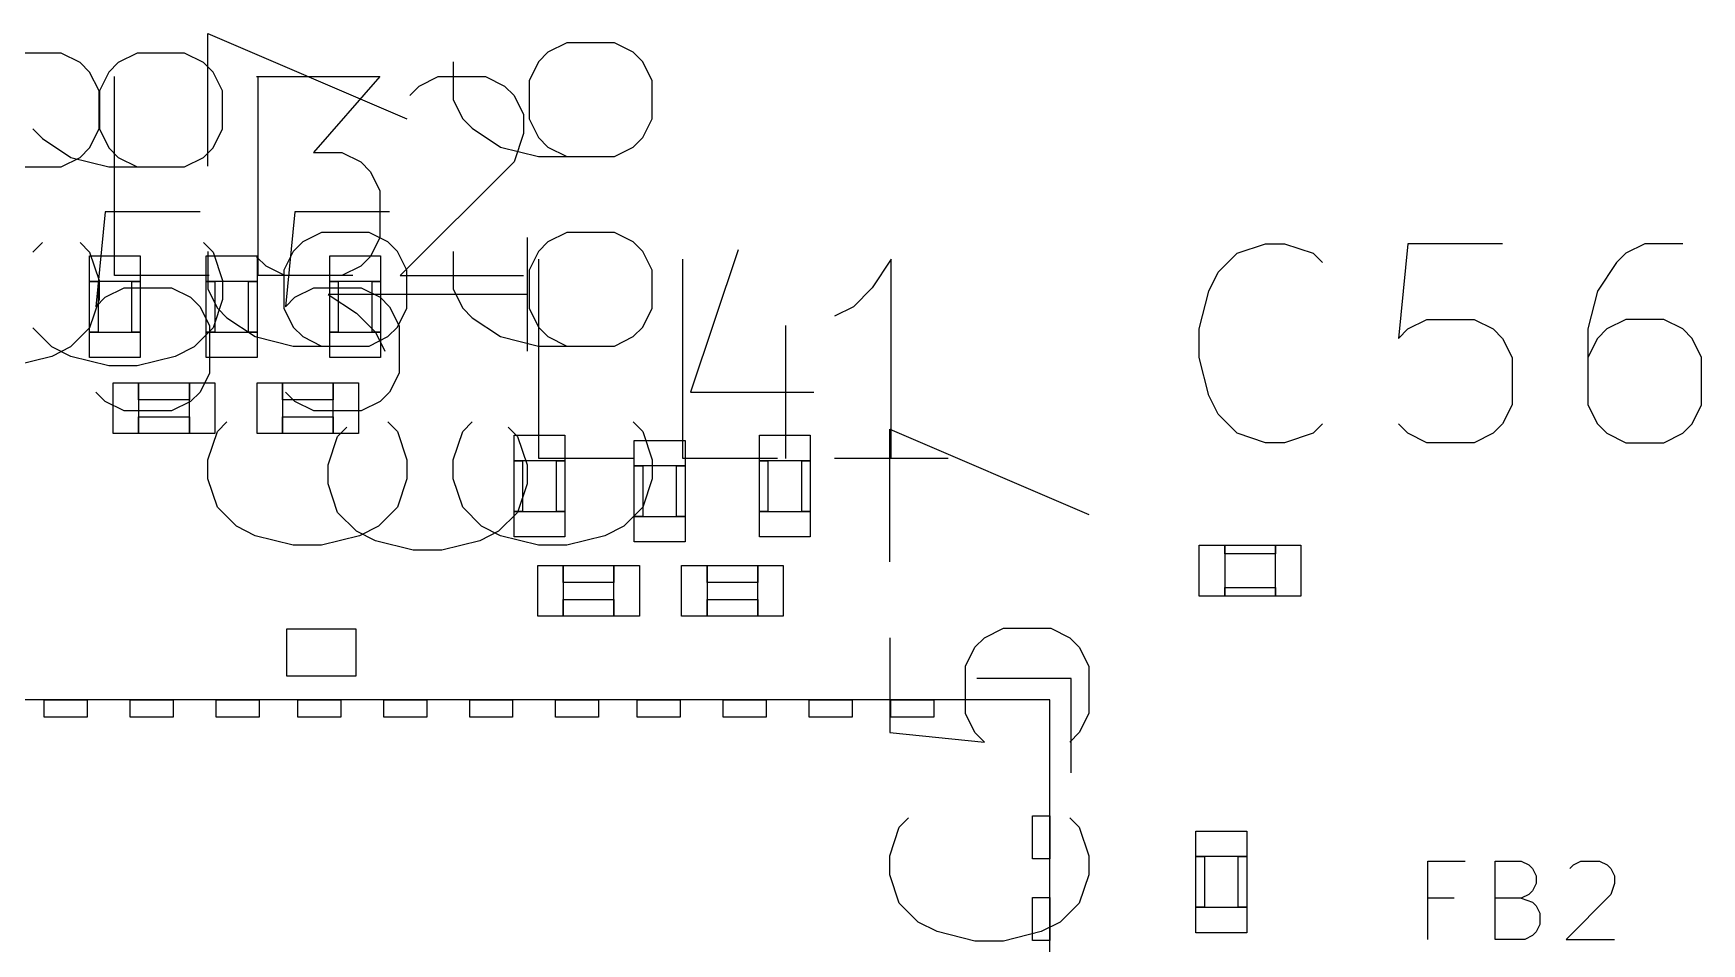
# Model space of a CAD drawing. Header units: millimetres. Extents: x 0 to 100, y 0 to 100.
# Drawn here: x 44.67 to 54.53, y 57.24 to 62.62 of the extents above; entities that cross this region are included whole.
import ezdxf

# ---------------------------------------------------------------- set-up
doc = ezdxf.new("R2010")
doc.units = ezdxf.units.MM
doc.layers.add('F.Fab', color=9, linetype='CONTINUOUS', true_color=0xafafaf)
doc.layers.add('F.Silkscreen', color=41, linetype='CONTINUOUS', true_color=0xf2eda1)

msp = doc.modelspace()

# ---------------------------------------------------------------- linework, layer by layer
at = {"layer": 'F.Fab', "linetype": 'CONTINUOUS'}
for p, q in [((45, 61.15), (45, 61.3)), ((45, 61.3), (45.3, 61.3)), ((45.3, 61.3), (45.3, 61.15)), ((45.69, 61.15), (45.69, 61.3)), ((45.69, 61.3), (45.99, 61.3)), ((45.99, 61.3), (45.99, 61.15)), ((46.42, 61.15), (46.42, 61.3)), ((46.42, 61.3), (46.72, 61.3)), ((46.72, 61.3), (46.72, 61.15)), ((45, 60.85), (45, 61.15)), ((45, 61.15), (45.05, 61.15)), ((45.3, 61.15), (45, 61.15)), ((45.05, 61.15), (45.05, 60.85)), ((45.25, 60.85), (45.25, 61.15)), ((45.25, 61.15), (45.3, 61.15)), ((45.3, 61.15), (45.3, 60.85)), ((45.69, 60.85), (45.69, 61.15)), ((45.69, 61.15), (45.74, 61.15)), ((45.99, 61.15), (45.69, 61.15)), ((45.74, 61.15), (45.74, 60.85)), ((45.94, 60.85), (45.94, 61.15)), ((45.94, 61.15), (45.99, 61.15)), ((45.99, 61.15), (45.99, 60.85)), ((46.42, 60.85), (46.42, 61.15)), ((46.42, 61.15), (46.47, 61.15)), ((46.72, 61.15), (46.42, 61.15)), ((46.47, 61.15), (46.47, 60.85)), ((46.67, 60.85), (46.67, 61.15)), ((46.67, 61.15), (46.72, 61.15)), ((46.72, 61.15), (46.72, 60.85)), ((45.05, 60.85), (45, 60.85)), ((45, 60.7), (45, 60.85)), ((45, 60.85), (45.3, 60.85)), ((45.3, 60.85), (45.25, 60.85)), ((45.3, 60.85), (45.3, 60.7)), ((45.74, 60.85), (45.69, 60.85)), ((45.69, 60.7), (45.69, 60.85)), ((45.69, 60.85), (45.99, 60.85)), ((45.99, 60.85), (45.94, 60.85)), ((45.99, 60.85), (45.99, 60.7)), ((46.47, 60.85), (46.42, 60.85)), ((46.42, 60.7), (46.42, 60.85)), ((46.42, 60.85), (46.72, 60.85)), ((46.72, 60.85), (46.67, 60.85)), ((46.72, 60.85), (46.72, 60.7)), ((45.3, 60.7), (45, 60.7)), ((45.99, 60.7), (45.69, 60.7)), ((46.72, 60.7), (46.42, 60.7)), ((45.14, 60.25), (45.14, 60.55)), ((45.14, 60.55), (45.29, 60.55)), ((45.29, 60.55), (45.29, 60.25)), ((45.29, 60.45), (45.29, 60.55)), ((45.29, 60.55), (45.59, 60.55)), ((45.59, 60.55), (45.59, 60.45)), ((45.59, 60.25), (45.59, 60.55)), ((45.59, 60.55), (45.74, 60.55)), ((45.74, 60.55), (45.74, 60.25)), ((45.99, 60.25), (45.99, 60.55)), ((45.99, 60.55), (46.14, 60.55)), ((46.14, 60.55), (46.14, 60.25)), ((46.14, 60.45), (46.14, 60.55)), ((46.14, 60.55), (46.44, 60.55)), ((46.44, 60.55), (46.44, 60.45)), ((46.44, 60.25), (46.44, 60.55)), ((46.44, 60.55), (46.59, 60.55)), ((46.59, 60.55), (46.59, 60.25)), ((45.59, 60.45), (45.29, 60.45)), ((46.44, 60.45), (46.14, 60.45)), ((45.29, 60.25), (45.29, 60.35)), ((45.29, 60.35), (45.59, 60.35)), ((45.59, 60.35), (45.59, 60.25)), ((46.14, 60.25), (46.14, 60.35)), ((46.14, 60.35), (46.44, 60.35)), ((46.44, 60.35), (46.44, 60.25)), ((45.29, 60.25), (45.14, 60.25)), ((45.59, 60.25), (45.29, 60.25)), ((45.74, 60.25), (45.59, 60.25)), ((46.14, 60.25), (45.99, 60.25)), ((46.44, 60.25), (46.14, 60.25)), ((46.59, 60.25), (46.44, 60.25)), ((47.51, 60.09), (47.51, 60.24)), ((47.51, 60.24), (47.81, 60.24)), ((47.81, 60.24), (47.81, 60.09)), ((48.22, 60.06), (48.22, 60.21)), ((48.22, 60.21), (48.52, 60.21)), ((48.52, 60.21), (48.52, 60.06)), ((48.96, 60.09), (48.96, 60.24)), ((48.96, 60.24), (49.26, 60.24)), ((49.26, 60.24), (49.26, 60.09)), ((47.51, 59.79), (47.51, 60.09)), ((47.51, 60.09), (47.56, 60.09)), ((47.81, 60.09), (47.51, 60.09)), ((47.56, 60.09), (47.56, 59.79)), ((47.76, 59.79), (47.76, 60.09)), ((47.76, 60.09), (47.81, 60.09)), ((47.81, 60.09), (47.81, 59.79)), ((48.22, 59.76), (48.22, 60.06)), ((48.22, 60.06), (48.27, 60.06)), ((48.52, 60.06), (48.22, 60.06)), ((48.27, 60.06), (48.27, 59.76)), ((48.47, 59.76), (48.47, 60.06)), ((48.47, 60.06), (48.52, 60.06)), ((48.52, 60.06), (48.52, 59.76)), ((48.96, 59.79), (48.96, 60.09)), ((48.96, 60.09), (49.01, 60.09)), ((49.26, 60.09), (48.96, 60.09)), ((49.01, 60.09), (49.01, 59.79)), ((49.21, 59.79), (49.21, 60.09)), ((49.21, 60.09), (49.26, 60.09)), ((49.26, 60.09), (49.26, 59.79)), ((47.56, 59.79), (47.51, 59.79)), ((47.51, 59.64), (47.51, 59.79)), ((47.51, 59.79), (47.81, 59.79)), ((47.81, 59.79), (47.76, 59.79)), ((47.81, 59.79), (47.81, 59.64)), ((49.01, 59.79), (48.96, 59.79)), ((48.96, 59.64), (48.96, 59.79)), ((48.96, 59.79), (49.26, 59.79)), ((49.26, 59.79), (49.21, 59.79)), ((49.26, 59.79), (49.26, 59.64)), ((48.27, 59.76), (48.22, 59.76)), ((48.22, 59.61), (48.22, 59.76)), ((48.22, 59.76), (48.52, 59.76)), ((48.52, 59.76), (48.47, 59.76)), ((48.52, 59.76), (48.52, 59.61)), ((47.81, 59.64), (47.51, 59.64)), ((48.52, 59.61), (48.22, 59.61)), ((49.26, 59.64), (48.96, 59.64)), ((51.56, 59.29), (51.56, 59.59)), ((51.56, 59.59), (51.71, 59.59)), ((51.71, 59.59), (51.71, 59.29)), ((51.71, 59.54), (51.71, 59.59)), ((51.71, 59.59), (52.01, 59.59)), ((52.01, 59.59), (52.01, 59.54)), ((52.01, 59.29), (52.01, 59.59)), ((52.01, 59.59), (52.16, 59.59)), ((52.16, 59.59), (52.16, 59.29)), ((47.65, 59.17), (47.65, 59.47)), ((47.65, 59.47), (47.8, 59.47)), ((47.8, 59.47), (47.8, 59.17)), ((47.8, 59.37), (47.8, 59.47)), ((47.8, 59.47), (48.1, 59.47)), ((48.1, 59.47), (48.1, 59.37)), ((48.1, 59.17), (48.1, 59.47)), ((48.1, 59.47), (48.25, 59.47)), ((48.25, 59.47), (48.25, 59.17)), ((48.5, 59.17), (48.5, 59.47)), ((48.5, 59.47), (48.65, 59.47)), ((48.65, 59.47), (48.65, 59.17)), ((48.65, 59.37), (48.65, 59.47)), ((48.65, 59.47), (48.95, 59.47)), ((48.95, 59.47), (48.95, 59.37)), ((48.95, 59.17), (48.95, 59.47)), ((48.95, 59.47), (49.1, 59.47)), ((49.1, 59.47), (49.1, 59.17)), ((52.01, 59.54), (51.71, 59.54)), ((48.1, 59.37), (47.8, 59.37)), ((48.95, 59.37), (48.65, 59.37)), ((47.8, 59.17), (47.8, 59.27)), ((47.8, 59.27), (48.1, 59.27)), ((48.1, 59.27), (48.1, 59.17)), ((48.65, 59.17), (48.65, 59.27)), ((48.65, 59.27), (48.95, 59.27)), ((48.95, 59.27), (48.95, 59.17)), ((51.71, 59.29), (51.56, 59.29)), ((51.71, 59.29), (51.71, 59.34)), ((51.71, 59.34), (52.01, 59.34)), ((52.01, 59.29), (51.71, 59.29)), ((52.01, 59.34), (52.01, 59.29)), ((52.16, 59.29), (52.01, 59.29)), ((47.8, 59.17), (47.65, 59.17)), ((48.1, 59.17), (47.8, 59.17)), ((48.25, 59.17), (48.1, 59.17)), ((48.65, 59.17), (48.5, 59.17)), ((48.95, 59.17), (48.65, 59.17)), ((49.1, 59.17), (48.95, 59.17)), ((50.676, 58.676), (43.564, 58.676)), ((44.7324, 58.676), (44.9864, 58.676)), ((44.7324, 58.5744), (44.7324, 58.676)), ((44.9864, 58.676), (44.9864, 58.5744)), ((45.2404, 58.676), (45.4944, 58.676)), ((45.2404, 58.5744), (45.2404, 58.676)), ((45.4944, 58.676), (45.4944, 58.5744)), ((45.7484, 58.676), (46.0024, 58.676)), ((45.7484, 58.5744), (45.7484, 58.676)), ((46.0024, 58.676), (46.0024, 58.5744)), ((46.231, 58.676), (46.485, 58.676)), ((46.231, 58.5744), (46.231, 58.676)), ((46.485, 58.676), (46.485, 58.5744)), ((46.739, 58.676), (46.993, 58.676)), ((46.739, 58.5744), (46.739, 58.676)), ((46.993, 58.676), (46.993, 58.5744)), ((47.247, 58.676), (47.501, 58.676)), ((47.247, 58.5744), (47.247, 58.676)), ((47.501, 58.676), (47.501, 58.5744)), ((47.755, 58.676), (48.009, 58.676)), ((47.755, 58.5744), (47.755, 58.676)), ((48.009, 58.676), (48.009, 58.5744)), ((48.2376, 58.676), (48.4916, 58.676)), ((48.2376, 58.5744), (48.2376, 58.676)), ((48.4916, 58.676), (48.4916, 58.5744)), ((48.7456, 58.676), (48.9996, 58.676)), ((48.7456, 58.5744), (48.7456, 58.676)), ((48.9996, 58.676), (48.9996, 58.5744)), ((49.2536, 58.676), (49.5076, 58.676)), ((49.2536, 58.5744), (49.2536, 58.676)), ((49.5076, 58.676), (49.5076, 58.5744)), ((49.7362, 58.676), (49.9902, 58.676)), ((49.7362, 58.5744), (49.7362, 58.676)), ((49.9902, 58.676), (49.9902, 58.5744)), ((50.676, 51.564), (50.676, 58.676)), ((44.9864, 58.5744), (44.7324, 58.5744)), ((45.4944, 58.5744), (45.2404, 58.5744)), ((46.0024, 58.5744), (45.7484, 58.5744)), ((46.485, 58.5744), (46.231, 58.5744)), ((46.993, 58.5744), (46.739, 58.5744)), ((47.501, 58.5744), (47.247, 58.5744)), ((48.009, 58.5744), (47.755, 58.5744)), ((48.4916, 58.5744), (48.2376, 58.5744)), ((48.9996, 58.5744), (48.7456, 58.5744)), ((49.5076, 58.5744), (49.2536, 58.5744)), ((49.9902, 58.5744), (49.7362, 58.5744)), ((50.5744, 57.9902), (50.676, 57.9902)), ((50.5744, 57.7362), (50.5744, 57.9902)), ((50.676, 57.9902), (50.676, 57.7362)), ((51.54, 57.75), (51.54, 57.9)), ((51.54, 57.9), (51.84, 57.9)), ((51.84, 57.9), (51.84, 57.75)), ((50.676, 57.7362), (50.5744, 57.7362)), ((51.54, 57.45), (51.54, 57.75)), ((51.54, 57.75), (51.59, 57.75)), ((51.84, 57.75), (51.54, 57.75)), ((51.59, 57.75), (51.59, 57.45)), ((51.79, 57.45), (51.79, 57.75)), ((51.79, 57.75), (51.84, 57.75)), ((51.84, 57.75), (51.84, 57.45)), ((50.5744, 57.5076), (50.676, 57.5076)), ((50.5744, 57.2536), (50.5744, 57.5076)), ((50.676, 57.5076), (50.676, 57.2536)), ((51.59, 57.45), (51.54, 57.45)), ((51.54, 57.3), (51.54, 57.45)), ((51.54, 57.45), (51.84, 57.45)), ((51.84, 57.45), (51.79, 57.45)), ((51.84, 57.45), (51.84, 57.3)), ((51.84, 57.3), (51.54, 57.3)), ((50.676, 57.2536), (50.5744, 57.2536))]:
    msp.add_line(p, q, dxfattribs=at)
at = {"layer": 'F.Silkscreen', "linetype": 'CONTINUOUS'}
for p, q in [((45.699627, 61.8316), (45.699627, 62.615952)), ((45.699627, 62.615952), (46.876155, 62.111726)), ((47.821928, 62.559927), (47.709878, 62.503902)), ((48.102054, 62.559927), (47.821928, 62.559927)), ((48.214104, 62.503902), (48.102054, 62.559927)), ((44.832054, 62.499424), (44.551928, 62.499424)), ((44.944104, 62.443399), (44.832054, 62.499424)), ((45.00013, 62.387374), (44.944104, 62.443399)), ((45.169878, 62.443399), (45.113853, 62.387374)), ((45.281928, 62.499424), (45.169878, 62.443399)), ((45.562054, 62.499424), (45.281928, 62.499424)), ((45.674104, 62.443399), (45.562054, 62.499424)), ((45.73013, 62.387374), (45.674104, 62.443399)), ((47.149627, 62.447877), (47.149627, 62.223776)), ((47.653853, 62.447877), (47.597828, 62.335826)), ((47.709878, 62.503902), (47.653853, 62.447877)), ((48.27013, 62.447877), (48.214104, 62.503902)), ((48.326155, 62.335826), (48.27013, 62.447877)), ((45.056155, 62.275323), (45.00013, 62.387374)), ((45.113853, 62.387374), (45.057828, 62.275323)), ((45.146619, 61.183844), (45.146619, 62.360372)), ((45.786155, 62.275323), (45.73013, 62.387374)), ((45.986996, 62.360372), (46.715323, 62.360372)), ((45.996619, 61.183844), (45.996619, 62.360372)), ((46.715323, 62.360372), (46.323147, 61.912171)), ((46.949046, 62.304347), (47.061097, 62.360372)), ((47.061097, 62.360372), (47.341222, 62.360372)), ((47.341222, 62.360372), (47.453273, 62.304347)), ((47.597828, 62.335826), (47.597828, 62.111726)), ((48.326155, 62.111726), (48.326155, 62.335826)), ((45.056155, 62.051223), (45.056155, 62.275323)), ((45.057828, 62.275323), (45.057828, 62.051223)), ((45.786155, 62.051223), (45.786155, 62.275323)), ((46.893021, 62.248322), (46.949046, 62.304347)), ((47.453273, 62.304347), (47.509298, 62.248322)), ((47.509298, 62.248322), (47.565323, 62.136272)), ((47.149627, 62.223776), (47.205652, 62.111726)), ((47.565323, 62.136272), (47.565323, 62.024222)), ((44.665652, 62.051223), (44.721677, 61.995198)), ((45.00013, 61.939172), (45.056155, 62.051223)), ((45.057828, 62.051223), (45.113853, 61.939172)), ((45.73013, 61.939172), (45.786155, 62.051223)), ((47.205652, 62.111726), (47.261677, 62.055701)), ((47.261677, 62.055701), (47.429752, 61.94365)), ((47.597828, 62.111726), (47.653853, 61.999675)), ((48.27013, 61.999675), (48.326155, 62.111726)), ((44.721677, 61.995198), (44.889752, 61.883147)), ((44.944104, 61.883147), (45.00013, 61.939172)), ((45.113853, 61.939172), (45.169878, 61.883147)), ((45.674104, 61.883147), (45.73013, 61.939172)), ((47.429752, 61.94365), (47.653853, 61.887625)), ((47.565323, 62.024222), (47.509298, 61.856146)), ((47.653853, 61.999675), (47.709878, 61.94365)), ((47.709878, 61.94365), (47.821928, 61.887625)), ((48.102054, 61.887625), (48.214104, 61.94365)), ((48.214104, 61.94365), (48.27013, 61.999675)), ((44.832054, 61.827122), (44.944104, 61.883147)), ((44.889752, 61.883147), (45.113853, 61.827122)), ((45.169878, 61.883147), (45.281928, 61.827122)), ((45.562054, 61.827122), (45.674104, 61.883147)), ((46.323147, 61.912171), (46.491222, 61.912171)), ((46.491222, 61.912171), (46.603273, 61.856146)), ((46.603273, 61.856146), (46.659298, 61.800121)), ((47.509298, 61.856146), (46.836996, 61.183844)), ((47.653853, 61.887625), (48.102054, 61.887625)), ((44.383853, 61.827122), (44.832054, 61.827122)), ((45.113853, 61.827122), (45.562054, 61.827122)), ((46.659298, 61.800121), (46.715323, 61.688071)), ((46.715323, 61.688071), (46.715323, 61.407945)), ((45.093147, 61.560372), (45.037122, 61.000121)), ((45.653399, 61.560372), (45.093147, 61.560372)), ((46.21365, 61.560372), (46.157625, 61.000121)), ((46.773902, 61.560372), (46.21365, 61.560372)), ((46.371928, 61.439424), (46.259878, 61.383399)), ((46.652054, 61.439424), (46.371928, 61.439424)), ((46.764104, 61.383399), (46.652054, 61.439424)), ((47.821928, 61.439424), (47.709878, 61.383399)), ((48.102054, 61.439424), (47.821928, 61.439424)), ((48.214104, 61.383399), (48.102054, 61.439424)), ((44.665652, 61.322896), (44.721677, 61.378921)), ((44.944104, 61.378921), (45.00013, 61.322896)), ((45.674104, 61.378921), (45.73013, 61.322896)), ((46.259878, 61.383399), (46.203853, 61.327374)), ((46.715323, 61.407945), (46.659298, 61.295895)), ((46.82013, 61.327374), (46.764104, 61.383399)), ((47.586155, 61.409424), (47.586155, 60.737122)), ((47.709878, 61.383399), (47.653853, 61.327374)), ((48.27013, 61.327374), (48.214104, 61.383399)), ((51.78409, 61.316654), (51.952165, 61.372679)), ((51.952165, 61.372679), (52.064215, 61.372679)), ((52.064215, 61.372679), (52.232291, 61.316654)), ((52.792542, 61.372679), (52.736517, 60.812428)), ((53.352794, 61.372679), (52.792542, 61.372679)), ((54.193171, 61.372679), (54.081121, 61.316654)), ((54.417272, 61.372679), (54.193171, 61.372679)), ((45.00013, 61.322896), (45.056155, 61.15482)), ((45.699627, 61.327374), (45.699627, 61.103273)), ((45.73013, 61.322896), (45.786155, 61.15482)), ((46.043021, 61.23987), (45.986996, 61.295895)), ((46.203853, 61.327374), (46.147828, 61.215323)), ((46.659298, 61.295895), (46.603273, 61.23987)), ((46.876155, 61.215323), (46.82013, 61.327374)), ((47.149627, 61.327374), (47.149627, 61.103273)), ((47.653853, 61.327374), (47.597828, 61.215323)), ((47.656619, 60.103844), (47.656619, 61.280372)), ((48.326155, 61.215323), (48.27013, 61.327374)), ((48.506619, 60.103844), (48.506619, 61.280372)), ((48.833147, 61.336398), (48.553021, 60.49602)), ((49.739172, 61.280372), (49.627122, 61.112297)), ((49.739172, 60.103844), (49.739172, 61.280372)), ((51.672039, 61.204604), (51.78409, 61.316654)), ((52.232291, 61.316654), (52.288316, 61.260629)), ((54.025096, 61.260629), (53.913045, 61.092554)), ((54.081121, 61.316654), (54.025096, 61.260629)), ((45.056155, 61.15482), (45.056155, 61.04277)), ((45.706871, 61.183844), (45.146619, 61.183844)), ((45.786155, 61.15482), (45.786155, 61.04277)), ((46.556871, 61.183844), (45.996619, 61.183844)), ((46.155071, 61.183844), (46.043021, 61.23987)), ((46.147828, 61.215323), (46.147828, 60.991223)), ((46.491222, 61.183844), (46.155071, 61.183844)), ((46.603273, 61.23987), (46.491222, 61.183844)), ((46.836996, 61.183844), (47.565323, 61.183844)), ((46.876155, 60.991223), (46.876155, 61.215323)), ((47.597828, 61.215323), (47.597828, 60.991223)), ((48.326155, 60.991223), (48.326155, 61.215323)), ((51.616014, 61.092554), (51.672039, 61.204604)), ((45.056155, 61.04277), (45.00013, 60.874695)), ((45.037122, 61.000121), (45.093147, 61.056146)), ((45.093147, 61.056146), (45.205198, 61.112171)), ((45.205198, 61.112171), (45.485323, 61.112171)), ((45.485323, 61.112171), (45.597374, 61.056146)), ((45.597374, 61.056146), (45.653399, 61.000121)), ((45.699627, 61.103273), (45.755652, 60.991223)), ((45.786155, 61.04277), (45.73013, 60.874695)), ((46.157625, 61.000121), (46.21365, 61.056146)), ((46.21365, 61.056146), (46.325701, 61.112171)), ((46.325701, 61.112171), (46.605826, 61.112171)), ((47.586155, 61.073273), (46.409627, 61.073273)), ((46.409627, 61.073273), (46.577702, 60.961223)), ((46.605826, 61.112171), (46.717877, 61.056146)), ((46.717877, 61.056146), (46.773902, 61.000121)), ((47.149627, 61.103273), (47.205652, 60.991223)), ((49.627122, 61.112297), (49.515071, 61.000247)), ((51.559989, 60.868453), (51.616014, 61.092554)), ((53.913045, 61.092554), (53.85702, 60.868453)), ((45.653399, 61.000121), (45.709424, 60.888071)), ((45.755652, 60.991223), (45.811677, 60.935198)), ((46.147828, 60.991223), (46.203853, 60.879172)), ((46.577702, 60.961223), (46.689752, 60.849172)), ((46.773902, 61.000121), (46.829927, 60.888071)), ((46.82013, 60.879172), (46.876155, 60.991223)), ((47.205652, 60.991223), (47.261677, 60.935198)), ((47.597828, 60.991223), (47.653853, 60.879172)), ((48.27013, 60.879172), (48.326155, 60.991223)), ((49.515071, 61.000247), (49.403021, 60.944222)), ((44.777702, 60.762644), (44.665652, 60.874695)), ((45.00013, 60.874695), (44.888079, 60.762644)), ((45.73013, 60.874695), (45.618079, 60.762644)), ((45.709424, 60.888071), (45.709424, 60.607945)), ((45.811677, 60.935198), (45.979752, 60.823147)), ((46.203853, 60.879172), (46.259878, 60.823147)), ((46.689752, 60.849172), (46.745778, 60.737122)), ((46.764104, 60.823147), (46.82013, 60.879172)), ((46.829927, 60.888071), (46.829927, 60.607945)), ((47.261677, 60.935198), (47.429752, 60.823147)), ((47.653853, 60.879172), (47.709878, 60.823147)), ((48.214104, 60.823147), (48.27013, 60.879172)), ((49.113273, 60.888196), (49.113273, 60.103844)), ((51.559989, 60.700378), (51.559989, 60.868453)), ((52.736517, 60.812428), (52.792542, 60.868453)), ((52.792542, 60.868453), (52.904593, 60.924478)), ((52.904593, 60.924478), (53.184718, 60.924478)), ((53.184718, 60.924478), (53.296769, 60.868453)), ((53.296769, 60.868453), (53.352794, 60.812428)), ((53.85702, 60.868453), (53.85702, 60.420252)), ((53.96907, 60.868453), (53.913045, 60.812428)), ((54.081121, 60.924478), (53.96907, 60.868453)), ((54.305221, 60.924478), (54.081121, 60.924478)), ((54.417272, 60.868453), (54.305221, 60.924478)), ((54.473297, 60.812428), (54.417272, 60.868453)), ((44.888079, 60.762644), (44.776029, 60.706619)), ((44.889752, 60.706619), (44.777702, 60.762644)), ((45.618079, 60.762644), (45.506029, 60.706619)), ((45.979752, 60.823147), (46.203853, 60.767122)), ((46.203853, 60.767122), (46.652054, 60.767122)), ((46.259878, 60.823147), (46.371928, 60.767122)), ((46.652054, 60.767122), (46.764104, 60.823147)), ((47.429752, 60.823147), (47.653853, 60.767122)), ((47.653853, 60.767122), (48.102054, 60.767122)), ((47.709878, 60.823147), (47.821928, 60.767122)), ((48.102054, 60.767122), (48.214104, 60.823147)), ((53.352794, 60.812428), (53.408819, 60.700378)), ((53.913045, 60.812428), (53.85702, 60.700378)), ((54.529322, 60.700378), (54.473297, 60.812428)), ((44.776029, 60.706619), (44.551928, 60.650594)), ((45.113853, 60.650594), (44.889752, 60.706619)), ((45.281928, 60.650594), (45.113853, 60.650594)), ((45.506029, 60.706619), (45.281928, 60.650594)), ((51.616014, 60.476277), (51.559989, 60.700378)), ((53.408819, 60.700378), (53.408819, 60.420252)), ((54.529322, 60.420252), (54.529322, 60.700378)), ((45.709424, 60.607945), (45.653399, 60.495895)), ((46.829927, 60.607945), (46.773902, 60.495895)), ((45.093147, 60.43987), (45.037122, 60.495895)), ((45.653399, 60.495895), (45.597374, 60.43987)), ((46.21365, 60.43987), (46.157625, 60.495895)), ((46.773902, 60.495895), (46.717877, 60.43987)), ((48.553021, 60.49602), (49.281348, 60.49602)), ((51.672039, 60.364227), (51.616014, 60.476277)), ((45.205198, 60.383844), (45.093147, 60.43987)), ((45.485323, 60.383844), (45.205198, 60.383844)), ((45.597374, 60.43987), (45.485323, 60.383844)), ((46.325701, 60.383844), (46.21365, 60.43987)), ((46.605826, 60.383844), (46.325701, 60.383844)), ((46.717877, 60.43987), (46.605826, 60.383844)), ((51.78409, 60.252177), (51.672039, 60.364227)), ((53.408819, 60.420252), (53.352794, 60.308202)), ((53.85702, 60.420252), (53.913045, 60.308202)), ((54.473297, 60.308202), (54.529322, 60.420252)), ((45.699627, 60.09482), (45.755652, 60.262896)), ((45.755652, 60.262896), (45.811677, 60.318921)), ((46.465652, 60.232896), (46.521677, 60.288921)), ((46.764104, 60.318921), (46.82013, 60.262896)), ((46.82013, 60.262896), (46.876155, 60.09482)), ((47.149627, 60.09482), (47.205652, 60.262896)), ((47.205652, 60.262896), (47.261677, 60.318921)), ((47.474104, 60.288921), (47.53013, 60.232896)), ((48.214104, 60.318921), (48.27013, 60.262896)), ((48.27013, 60.262896), (48.326155, 60.09482)), ((49.729627, 59.4916), (49.729627, 60.275952)), ((49.729627, 60.275952), (50.906155, 59.771726)), ((52.288316, 60.308202), (52.232291, 60.252177)), ((52.792542, 60.252177), (52.736517, 60.308202)), ((53.352794, 60.308202), (53.296769, 60.252177)), ((53.913045, 60.308202), (53.96907, 60.252177)), ((54.417272, 60.252177), (54.473297, 60.308202)), ((46.409627, 60.06482), (46.465652, 60.232896)), ((47.53013, 60.232896), (47.586155, 60.06482)), ((51.952165, 60.196151), (51.78409, 60.252177)), ((52.064215, 60.196151), (51.952165, 60.196151)), ((52.232291, 60.252177), (52.064215, 60.196151)), ((52.904593, 60.196151), (52.792542, 60.252177)), ((53.184718, 60.196151), (52.904593, 60.196151)), ((53.296769, 60.252177), (53.184718, 60.196151)), ((53.96907, 60.252177), (54.081121, 60.196151)), ((54.081121, 60.196151), (54.305221, 60.196151)), ((54.305221, 60.196151), (54.417272, 60.252177)), ((45.699627, 59.98277), (45.699627, 60.09482)), ((46.409627, 59.95277), (46.409627, 60.06482)), ((46.876155, 60.09482), (46.876155, 59.98277)), ((47.149627, 59.98277), (47.149627, 60.09482)), ((47.586155, 60.06482), (47.586155, 59.95277)), ((48.216871, 60.103844), (47.656619, 60.103844)), ((48.326155, 60.09482), (48.326155, 59.98277)), ((49.066871, 60.103844), (48.506619, 60.103844)), ((50.075323, 60.103844), (49.403021, 60.103844)), ((45.755652, 59.814695), (45.699627, 59.98277)), ((46.876155, 59.98277), (46.82013, 59.814695)), ((47.205652, 59.814695), (47.149627, 59.98277)), ((48.326155, 59.98277), (48.27013, 59.814695)), ((46.465652, 59.784695), (46.409627, 59.95277)), ((47.586155, 59.95277), (47.53013, 59.784695)), ((45.867702, 59.702644), (45.755652, 59.814695)), ((46.577702, 59.672644), (46.465652, 59.784695)), ((46.82013, 59.814695), (46.708079, 59.702644)), ((47.317702, 59.702644), (47.205652, 59.814695)), ((47.53013, 59.784695), (47.418079, 59.672644)), ((48.27013, 59.814695), (48.158079, 59.702644)), ((45.979752, 59.646619), (45.867702, 59.702644)), ((46.689752, 59.616619), (46.577702, 59.672644)), ((46.708079, 59.702644), (46.596029, 59.646619)), ((47.418079, 59.672644), (47.306029, 59.616619)), ((47.429752, 59.646619), (47.317702, 59.702644)), ((48.158079, 59.702644), (48.046029, 59.646619)), ((46.203853, 59.590594), (45.979752, 59.646619)), ((46.371928, 59.590594), (46.203853, 59.590594)), ((46.596029, 59.646619), (46.371928, 59.590594)), ((46.913853, 59.560594), (46.689752, 59.616619)), ((47.306029, 59.616619), (47.081928, 59.560594)), ((47.653853, 59.590594), (47.429752, 59.646619)), ((47.821928, 59.590594), (47.653853, 59.590594)), ((48.046029, 59.646619), (47.821928, 59.590594)), ((47.081928, 59.560594), (46.913853, 59.560594)), ((46.1668, 58.8157), (46.1668, 59.0951)), ((46.1668, 59.0951), (46.5732, 59.0951)), ((46.5732, 59.0951), (46.5732, 58.8157)), ((50.289878, 59.043399), (50.401928, 59.099424)), ((50.401928, 59.099424), (50.682054, 59.099424)), ((50.682054, 59.099424), (50.794104, 59.043399)), ((49.729627, 59.043399), (49.729627, 58.483147)), ((50.177828, 58.875323), (50.233853, 58.987374)), ((50.233853, 58.987374), (50.289878, 59.043399)), ((50.794104, 59.043399), (50.85013, 58.987374)), ((50.85013, 58.987374), (50.906155, 58.875323)), ((50.177828, 58.595198), (50.177828, 58.875323)), ((50.906155, 58.875323), (50.906155, 58.595198)), ((46.5732, 58.8157), (46.1668, 58.8157)), ((50.803, 58.803), (50.2442, 58.803)), ((50.803, 58.2442), (50.803, 58.803)), ((50.233853, 58.483147), (50.177828, 58.595198)), ((50.906155, 58.595198), (50.85013, 58.483147)), ((49.729627, 58.483147), (50.289878, 58.427122)), ((50.289878, 58.427122), (50.233853, 58.483147)), ((50.85013, 58.483147), (50.794104, 58.427122)), ((49.729627, 57.75482), (49.785652, 57.922896)), ((49.785652, 57.922896), (49.841677, 57.978921)), ((50.794104, 57.978921), (50.85013, 57.922896)), ((50.85013, 57.922896), (50.906155, 57.75482)), ((49.729627, 57.64277), (49.729627, 57.75482)), ((50.906155, 57.75482), (50.906155, 57.64277)), ((52.911564, 57.260459), (52.911564, 57.723659)), ((52.911564, 57.723659), (53.132136, 57.723659)), ((53.308593, 57.260459), (53.308593, 57.723659)), ((53.308593, 57.723659), (53.462993, 57.723659)), ((53.462993, 57.723659), (53.507108, 57.701602)), ((53.507108, 57.701602), (53.529165, 57.679545)), ((53.749736, 57.679545), (53.771793, 57.701602)), ((53.771793, 57.701602), (53.815908, 57.723659)), ((53.815908, 57.723659), (53.926193, 57.723659)), ((53.926193, 57.723659), (53.970308, 57.701602)), ((53.970308, 57.701602), (53.992365, 57.679545)), ((49.785652, 57.474695), (49.729627, 57.64277)), ((50.906155, 57.64277), (50.85013, 57.474695)), ((53.529165, 57.679545), (53.551222, 57.635431)), ((53.551222, 57.591317), (53.529165, 57.547202)), ((53.551222, 57.635431), (53.551222, 57.591317)), ((53.992365, 57.679545), (54.014422, 57.635431)), ((54.014422, 57.591317), (53.992365, 57.525145)), ((54.014422, 57.635431), (54.014422, 57.591317)), ((53.065964, 57.503088), (52.911564, 57.503088)), ((53.462993, 57.503088), (53.308593, 57.503088)), ((53.507108, 57.525145), (53.462993, 57.503088)), ((53.462993, 57.503088), (53.529165, 57.481031)), ((53.529165, 57.547202), (53.507108, 57.525145)), ((53.992365, 57.525145), (53.727679, 57.260459)), ((49.897702, 57.362644), (49.785652, 57.474695)), ((50.85013, 57.474695), (50.738079, 57.362644)), ((53.529165, 57.481031), (53.551222, 57.458974)), ((53.551222, 57.458974), (53.573279, 57.414859)), ((53.573279, 57.414859), (53.573279, 57.348688)), ((50.009752, 57.306619), (49.897702, 57.362644)), ((50.233853, 57.250594), (50.009752, 57.306619)), ((50.626029, 57.306619), (50.401928, 57.250594)), ((50.738079, 57.362644), (50.626029, 57.306619)), ((53.551222, 57.304574), (53.529165, 57.282517)), ((53.573279, 57.348688), (53.551222, 57.304574)), ((50.401928, 57.250594), (50.233853, 57.250594)), ((53.48505, 57.260459), (53.308593, 57.260459)), ((53.529165, 57.282517), (53.48505, 57.260459)), ((53.727679, 57.260459), (54.014422, 57.260459))]:
    msp.add_line(p, q, dxfattribs=at)

doc.saveas('drawing.dxf')
